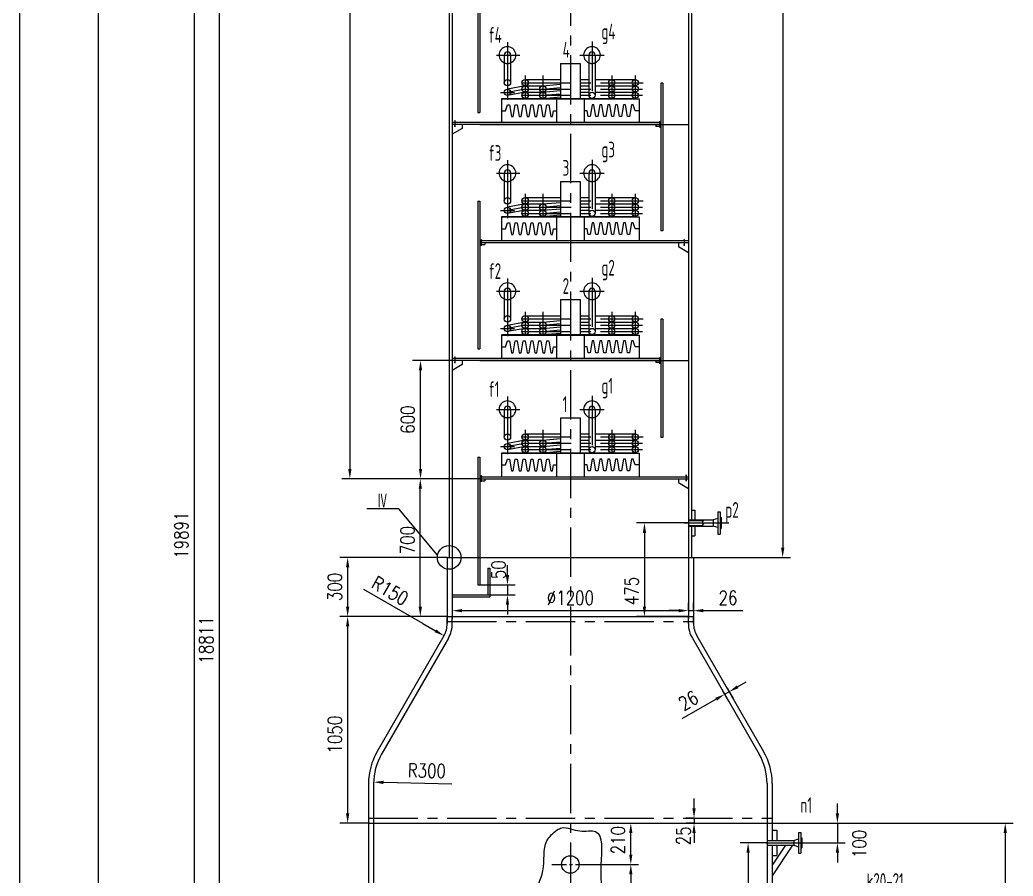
# Model space of a CAD drawing. Header units: millimetres. Extents: x -400 to 11480, y -400 to 24820.
# Drawn here: x -400 to 4649, y 12236 to 16587 of the extents above; entities that cross this region are included whole.
import ezdxf

# ---------------------------------------------------------------- set-up
doc = ezdxf.new("R2010")
doc.units = ezdxf.units.MM
doc.header["$LTSCALE"] = 200
doc.linetypes.add('CENTER', pattern=[2, 1.25, -0.25, 0.25, -0.25])
doc.linetypes.add('DASHED', pattern=[0.75, 0.5, -0.25])
for name, color, linetype in [('1轮廓实线层', 7, 'Continuous'), ('2细线层', 4, 'Continuous'), ('3中心线层', 1, 'CENTER'), ('4虚线层', 6, 'DASHED'), ('6文字层', 3, 'Continuous'), ('7标注层', 4, 'Continuous'), ('图框层', 7, 'Continuous')]:
    doc.layers.add(name, color=color, linetype=linetype)
doc.styles.add('PC_TEXTSTYLE', font='isocp.shx', dxfattribs={"width": 0.8, "bigfont": 'hzfs.shx'})
doc.styles.add('TH_GBDIM', font='romans.shx', dxfattribs={"width": 0.8, "bigfont": 'gbcbig.shx'})
doc.dimstyles.new('TH_GBDIM', dxfattribs={"dimscale": 20, "dimtxt": 3.5, "dimasz": 2.5, "dimexe": 2, "dimexo": 0, "dimgap": 1.5, "dimtad": 1, "dimdec": 1, "dimzin": 0, "dimdsep": 46, "dimtxsty": 'TH_GBDIM', "dimcen": 2.5, "dimclrd": 130, "dimclre": 130, "dimclrt": 3, "dimadec": 0, "dimazin": 0, "dimtfac": 0.714286, "dimtdec": 1, "dimtmove": 0, "dimatfit": 3, "dimfxl": 0, "dimtzin": 0, "dimlwd": -1, "dimlwe": -1, "dimarcsym": 0})

# ---------------------------------------------------------------- blocks, each defined once
blk = doc.blocks.new('*D6')
at = {"layer": '7标注层', "color": 130}
for p, q in [((2998.1, 14030.7), (2734.6, 14030.7)), ((2774.6, 13980.7), (2774.6, 13605.7)), ((2998.1, 13555.7), (2734.6, 13555.7))]:
    blk.add_line(p, q, dxfattribs=at)
for points in [[(2766.2, 13980.7), (2782.9, 13980.7), (2774.6, 14030.7)], [(2766.2, 13605.7), (2782.9, 13605.7), (2774.6, 13555.7)]]:
    blk.add_solid(points, dxfattribs=at)
at = {"layer": 'Defpoints', "color": 0}
for p in [(2998.1, 14030.7), (2774.6, 13555.7), (2998.1, 13555.7)]:
    blk.add_point(p, dxfattribs=at)
at = {"layer": '7标注层', "color": 3, "insert": (2709.6, 13685.2), "char_height": 70, "attachment_point": 5, "rotation": 90, "style": 'TH_GBDIM'}
blk.add_mtext('475{}{}', dxfattribs=at)
blk = doc.blocks.new('*D7')
at = {"layer": '7标注层', "color": 130}
for p, q in [((1782.1, 14255.7), (1595.4, 14255.7)), ((1635.4, 13605.7), (1635.4, 14205.7)), ((1772.1, 13555.7), (1595.4, 13555.7))]:
    blk.add_line(p, q, dxfattribs=at)
for points in [[(1627, 14205.7), (1643.7, 14205.7), (1635.4, 14255.7)], [(1627, 13605.7), (1643.7, 13605.7), (1635.4, 13555.7)]]:
    blk.add_solid(points, dxfattribs=at)
at = {"layer": 'Defpoints', "color": 0}
for p in [(1635.4, 14255.7), (1782.1, 14255.7), (1772.1, 13555.7)]:
    blk.add_point(p, dxfattribs=at)
at = {"layer": '7标注层', "color": 3, "insert": (1570.4, 13943.7), "char_height": 70, "attachment_point": 5, "rotation": 90, "style": 'TH_GBDIM'}
blk.add_mtext('700{}{}', dxfattribs=at)
blk = doc.blocks.new('*D8')
at = {"layer": '7标注层', "color": 130}
for p, q in [((1938.1, 20255.7), (1237.3, 20255.7)), ((1277.3, 20205.7), (1277.3, 14305.7)), ((1938.1, 14255.7), (1237.3, 14255.7))]:
    blk.add_line(p, q, dxfattribs=at)
for points in [[(1268.9, 20205.7), (1285.6, 20205.7), (1277.3, 20255.7)], [(1268.9, 14305.7), (1285.6, 14305.7), (1277.3, 14255.7)]]:
    blk.add_solid(points, dxfattribs=at)
at = {"layer": 'Defpoints', "color": 0}
for p in [(1938.1, 20255.7), (1277.3, 14255.7), (1938.1, 14255.7)]:
    blk.add_point(p, dxfattribs=at)
at = {"layer": '7标注层', "color": 3, "insert": (1212.3, 17255.7), "char_height": 70, "attachment_point": 5, "rotation": 90, "style": 'TH_GBDIM'}
blk.add_mtext('10x600=6000{}{}', dxfattribs=at)
blk = doc.blocks.new('*D9')
at = {"layer": '7标注层', "color": 130}
for p, q in [((1798.1, 14855.7), (1596.5, 14855.7)), ((1636.5, 14305.7), (1636.5, 14805.7)), ((1928.1, 14255.7), (1596.5, 14255.7))]:
    blk.add_line(p, q, dxfattribs=at)
for points in [[(1628.1, 14805.7), (1644.8, 14805.7), (1636.5, 14855.7)], [(1628.1, 14305.7), (1644.8, 14305.7), (1636.5, 14255.7)]]:
    blk.add_solid(points, dxfattribs=at)
at = {"layer": 'Defpoints', "color": 0}
for p in [(1636.5, 14855.7), (1798.1, 14855.7), (1928.1, 14255.7)]:
    blk.add_point(p, dxfattribs=at)
at = {"layer": '7标注层', "color": 3, "insert": (1571.5, 14555.7), "char_height": 70, "attachment_point": 5, "rotation": 90, "style": 'TH_GBDIM'}
blk.add_mtext('600{}{}', dxfattribs=at)
blk = doc.blocks.new('*D27')
at = {"layer": '7标注层', "color": 130}
for p, q in [((2078.3, 13765.7), (2078.3, 13815.7)), ((1938.1, 13715.7), (2118.3, 13715.7)), ((2078.3, 13715.7), (2078.3, 13665.7)), ((1938.1, 13665.7), (2118.3, 13665.7)), ((2078.3, 13615.7), (2078.3, 13565.7))]:
    blk.add_line(p, q, dxfattribs=at)
for points in [[(2070, 13765.7), (2086.6, 13765.7), (2078.3, 13715.7)], [(2070, 13615.7), (2086.6, 13615.7), (2078.3, 13665.7)]]:
    blk.add_solid(points, dxfattribs=at)
at = {"layer": 'Defpoints', "color": 0}
for p in [(1938.1, 13715.7), (1938.1, 13665.7), (2078.3, 13665.7)]:
    blk.add_point(p, dxfattribs=at)
at = {"layer": '7标注层', "color": 3, "insert": (2032.8, 13793.2), "char_height": 70, "attachment_point": 5, "rotation": 90, "style": 'TH_GBDIM'}
blk.add_mtext('50{}{}', dxfattribs=at)
blk = doc.blocks.new('*D28')
at = {"layer": '7标注层', "color": 130}
for p, q in [((1798.1, 13613.6), (1798.1, 13545.3)), ((1848.1, 13585.3), (2948.1, 13585.3)), ((2998.1, 13613.6), (2998.1, 13545.3))]:
    blk.add_line(p, q, dxfattribs=at)
for points in [[(1848.1, 13593.7), (1848.1, 13577), (1798.1, 13585.3)], [(2948.1, 13593.7), (2948.1, 13577), (2998.1, 13585.3)]]:
    blk.add_solid(points, dxfattribs=at)
at = {"layer": 'Defpoints', "color": 0}
for p in [(1798.1, 13613.6), (2998.1, 13613.6), (2998.1, 13585.3)]:
    blk.add_point(p, dxfattribs=at)
at = {"layer": '7标注层', "color": 3, "insert": (2398.1, 13650.3), "char_height": 70, "attachment_point": 5, "style": 'TH_GBDIM'}
blk.add_mtext('%%c1200{}{}', dxfattribs=at)
blk = doc.blocks.new('*D29')
at = {"layer": '7标注层', "color": 130}
for p, q in [((2948.1, 13585.3), (2898.1, 13585.3)), ((2998.1, 13585.3), (2998.1, 13625.3)), ((2998.1, 13585.3), (3024.1, 13585.3)), ((3024.1, 13585.3), (3024.1, 13625.3)), ((3074.1, 13585.3), (3274.8, 13585.3))]:
    blk.add_line(p, q, dxfattribs=at)
for points in [[(2948.1, 13593.7), (2948.1, 13577), (2998.1, 13585.3)], [(3074.1, 13593.7), (3074.1, 13577), (3024.1, 13585.3)]]:
    blk.add_solid(points, dxfattribs=at)
at = {"layer": 'Defpoints', "color": 0}
for p in [(2998.1, 13585.3), (3024.1, 13585.3), (3024.1, 13585.3)]:
    blk.add_point(p, dxfattribs=at)
at = {"layer": '7标注层', "color": 3, "insert": (3199.4, 13650.3), "char_height": 70, "attachment_point": 5, "style": 'TH_GBDIM'}
blk.add_mtext('26{}{}', dxfattribs=at)
blk = doc.blocks.new('*D30')
at = {"layer": '7标注层', "color": 130}
for p, q in [((1772.1, 13855.7), (1226.1, 13855.7)), ((1266.1, 13805.7), (1266.1, 13605.7)), ((1772.1, 13555.7), (1226.1, 13555.7))]:
    blk.add_line(p, q, dxfattribs=at)
for points in [[(1257.8, 13805.7), (1274.4, 13805.7), (1266.1, 13855.7)], [(1257.8, 13605.7), (1274.4, 13605.7), (1266.1, 13555.7)]]:
    blk.add_solid(points, dxfattribs=at)
at = {"layer": 'Defpoints', "color": 0}
for p in [(1772.1, 13855.7), (1266.1, 13555.7), (1772.1, 13555.7)]:
    blk.add_point(p, dxfattribs=at)
at = {"layer": '7标注层', "color": 3, "insert": (1201.1, 13705.7), "char_height": 70, "attachment_point": 5, "rotation": 90, "style": 'TH_GBDIM'}
blk.add_mtext('300{}{}', dxfattribs=at)
blk = doc.blocks.new('*D31')
at = {"layer": '7标注层', "color": 130}
blk.add_line((1648.1, 13519.8), (1712.2, 13482.9), dxfattribs=at)
blk.add_solid([(1716.4, 13490.1), (1708, 13475.7), (1755.5, 13458)], dxfattribs=at)
at = {"layer": 'Defpoints', "color": 0}
for p in [(1648.1, 13519.8), (1755.5, 13458)]:
    blk.add_point(p, dxfattribs=at)
at = {"layer": '7标注层', "color": 3, "insert": (1481.8, 13686.2), "char_height": 70, "attachment_point": 5, "rotation": 330.0593, "style": 'TH_GBDIM'}
blk.add_mtext('R150{}{}', dxfattribs=at)
blk = doc.blocks.new('*D32')
at = {"layer": '7标注层', "color": 130}
for p, q in [((3172.2, 13178.1), (3202.5, 13125.6)), ((3194.7, 13191.1), (3225, 13138.6)), ((3248.3, 13198.3), (3291.6, 13223.3)), ((3139.2, 13135.3), (2965.4, 13034.9)), ((3205, 13173.3), (3182.5, 13160.3))]:
    blk.add_line(p, q, dxfattribs=at)
for points in [[(3244.1, 13205.5), (3252.5, 13191.1), (3205, 13173.3)], [(3135, 13142.5), (3143.3, 13128.1), (3182.5, 13160.3)]]:
    blk.add_solid(points, dxfattribs=at)
at = {"layer": 'Defpoints', "color": 0}
for p in [(3172.2, 13178.1), (3194.7, 13191.1), (3182.5, 13160.3)]:
    blk.add_point(p, dxfattribs=at)
at = {"layer": '7标注层', "color": 3, "insert": (2998.1, 13128.9), "char_height": 70, "attachment_point": 5, "rotation": 30, "style": 'TH_GBDIM'}
blk.add_mtext('26{}{}', dxfattribs=at)
blk = doc.blocks.new('*D33')
at = {"layer": '7标注层', "color": 130}
blk.add_line((1795.4, 12704), (1448.2, 12712.7), dxfattribs=at)
blk.add_solid([(1448.4, 12721), (1448, 12704.4), (1398.2, 12714)], dxfattribs=at)
at = {"layer": 'Defpoints', "color": 0}
for p in [(1398.2, 12714), (1698.1, 12706.5)]:
    blk.add_point(p, dxfattribs=at)
at = {"layer": '7标注层', "color": 3, "insert": (1668.4, 12772.2), "char_height": 70, "attachment_point": 5, "rotation": 358.5637, "style": 'TH_GBDIM'}
blk.add_mtext('R300{}{}', dxfattribs=at)
blk = doc.blocks.new('*D34')
at = {"layer": '7标注层', "color": 130}
for p, q in [((3026.6, 12580.7), (3026.6, 12630.7)), ((3026.6, 12530.7), (2986.6, 12530.7)), ((3026.6, 12530.7), (3026.6, 12505.7)), ((3026.6, 12505.7), (2986.6, 12505.7)), ((3026.6, 12455.7), (3026.6, 12405.7))]:
    blk.add_line(p, q, dxfattribs=at)
for points in [[(3018.3, 12580.7), (3035, 12580.7), (3026.6, 12530.7)], [(3018.3, 12455.7), (3035, 12455.7), (3026.6, 12505.7)]]:
    blk.add_solid(points, dxfattribs=at)
at = {"layer": 'Defpoints', "color": 0}
for p in [(3026.6, 12530.7), (3026.6, 12505.7), (3026.6, 12505.7)]:
    blk.add_point(p, dxfattribs=at)
at = {"layer": '7标注层', "color": 3, "insert": (2973, 12441.3), "char_height": 70, "attachment_point": 5, "rotation": 90, "style": 'TH_GBDIM'}
blk.add_mtext('25{}{}', dxfattribs=at)
blk = doc.blocks.new('*D35')
at = {"layer": '7标注层', "color": 130}
for p, q in [((3755.4, 12555.7), (3755.4, 12605.7)), ((3398.1, 12505.7), (3795.4, 12505.7)), ((3755.4, 12505.7), (3755.4, 12405.7)), ((3570.1, 12405.7), (3795.4, 12405.7)), ((3755.4, 12355.7), (3755.4, 12305.7))]:
    blk.add_line(p, q, dxfattribs=at)
for points in [[(3747.1, 12555.7), (3763.7, 12555.7), (3755.4, 12505.7)], [(3747.1, 12355.7), (3763.7, 12355.7), (3755.4, 12405.7)]]:
    blk.add_solid(points, dxfattribs=at)
at = {"layer": 'Defpoints', "color": 0}
for p in [(3398.1, 12505.7), (3570.1, 12405.7), (3755.4, 12405.7)]:
    blk.add_point(p, dxfattribs=at)
at = {"layer": '7标注层', "color": 3, "insert": (3866.7, 12399.9), "char_height": 70, "attachment_point": 5, "rotation": 90, "style": 'TH_GBDIM'}
blk.add_mtext('100{}{}', dxfattribs=at)
blk = doc.blocks.new('*D36')
at = {"layer": '7标注层', "color": 130}
for p, q in [((3398.1, 12405.7), (3261.3, 12405.7)), ((3301.3, 12355.7), (3301.3, 11605.7)), ((3398.1, 11555.7), (3261.3, 11555.7))]:
    blk.add_line(p, q, dxfattribs=at)
for points in [[(3293, 12355.7), (3309.7, 12355.7), (3301.3, 12405.7)], [(3293, 11605.7), (3309.7, 11605.7), (3301.3, 11555.7)]]:
    blk.add_solid(points, dxfattribs=at)
at = {"layer": 'Defpoints', "color": 0}
for p in [(3398.1, 12405.7), (3301.3, 11555.7), (3398.1, 11555.7)]:
    blk.add_point(p, dxfattribs=at)
at = {"layer": '7标注层', "color": 3, "insert": (3236.3, 11980.7), "char_height": 70, "attachment_point": 5, "rotation": 90, "style": 'TH_GBDIM'}
blk.add_mtext('850{}{}', dxfattribs=at)
blk = doc.blocks.new('*D149')
at = {"layer": '7标注层', "color": 130}
for p, q in [((1770.1, 22841.7), (572.2, 22841.7)), ((612.2, 22791.7), (612.2, 4080.7)), ((1234.1, 4030.7), (572.2, 4030.7))]:
    blk.add_line(p, q, dxfattribs=at)
for points in [[(603.9, 22791.7), (620.5, 22791.7), (612.2, 22841.7)], [(603.9, 4080.7), (620.5, 4080.7), (612.2, 4030.7)]]:
    blk.add_solid(points, dxfattribs=at)
at = {"layer": 'Defpoints', "color": 0}
for p in [(1770.1, 22841.7), (612.2, 4030.7), (1234.1, 4030.7)]:
    blk.add_point(p, dxfattribs=at)
at = {"layer": '7标注层', "color": 3, "insert": (547.2, 13436.2), "char_height": 70, "attachment_point": 5, "rotation": 90, "style": 'TH_GBDIM'}
blk.add_mtext('18811{}{}', dxfattribs=at)
blk = doc.blocks.new('*D150')
at = {"layer": '7标注层', "color": 130}
for p, q in [((2310.6, 23907.2), (445.3, 23907.2)), ((485.3, 23857.2), (485.3, 4080.7)), ((1234.1, 4030.7), (445.3, 4030.7))]:
    blk.add_line(p, q, dxfattribs=at)
for points in [[(477, 23857.2), (493.7, 23857.2), (485.3, 23907.2)], [(477, 4080.7), (493.7, 4080.7), (485.3, 4030.7)]]:
    blk.add_solid(points, dxfattribs=at)
at = {"layer": 'Defpoints', "color": 0}
for p in [(2310.6, 23907.2), (485.3, 4030.7), (1234.1, 4030.7)]:
    blk.add_point(p, dxfattribs=at)
at = {"layer": '7标注层', "color": 3, "insert": (420.3, 13968.9), "char_height": 70, "attachment_point": 5, "rotation": 90, "style": 'TH_GBDIM'}
blk.add_mtext('19891{}{}', dxfattribs=at)
blk = doc.blocks.new('*D151')
at = {"layer": '7标注层', "color": 130}
for p, q in [((3123.1, 23081.7), (3517.3, 23081.7)), ((3477.3, 23031.7), (3477.3, 13905.7)), ((3026.1, 13855.7), (3517.3, 13855.7))]:
    blk.add_line(p, q, dxfattribs=at)
for points in [[(3469, 23031.7), (3485.6, 23031.7), (3477.3, 23081.7)], [(3469, 13905.7), (3485.6, 13905.7), (3477.3, 13855.7)]]:
    blk.add_solid(points, dxfattribs=at)
at = {"layer": 'Defpoints', "color": 0}
for p in [(3123.1, 23081.7), (3026.1, 13855.7), (3477.3, 13855.7)]:
    blk.add_point(p, dxfattribs=at)
at = {"layer": '7标注层', "color": 3, "insert": (3412.3, 18468.7), "char_height": 70, "attachment_point": 5, "rotation": 90, "style": 'TH_GBDIM'}
blk.add_mtext('9226{}{}', dxfattribs=at)
blk = doc.blocks.new('*D169')
at = {"layer": '7标注层', "color": 130}
for p, q in [((1772.1, 13555.7), (1226, 13555.7)), ((1266, 13505.7), (1266, 12555.7)), ((1372.1, 12505.7), (1226, 12505.7))]:
    blk.add_line(p, q, dxfattribs=at)
for points in [[(1257.6, 13505.7), (1274.3, 13505.7), (1266, 13555.7)], [(1257.6, 12555.7), (1274.3, 12555.7), (1266, 12505.7)]]:
    blk.add_solid(points, dxfattribs=at)
at = {"layer": 'Defpoints', "color": 0}
for p in [(1772.1, 13555.7), (1266, 12505.7), (1372.1, 12505.7)]:
    blk.add_point(p, dxfattribs=at)
at = {"layer": '7标注层', "color": 3, "insert": (1201, 12955.4), "char_height": 70, "attachment_point": 5, "rotation": 90, "style": 'TH_GBDIM'}
blk.add_mtext('1050', dxfattribs=at)
blk = doc.blocks.new('*D172')
at = {"layer": '7标注层', "color": 130}
for p, q in [((3398.1, 12505.7), (4648.6, 12505.7)), ((4608.6, 12455.7), (4608.6, 5880.7)), ((3424.1, 5830.7), (4648.6, 5830.7))]:
    blk.add_line(p, q, dxfattribs=at)
for points in [[(4600.3, 12455.7), (4616.9, 12455.7), (4608.6, 12505.7)], [(4600.3, 5880.7), (4616.9, 5880.7), (4608.6, 5830.7)]]:
    blk.add_solid(points, dxfattribs=at)
at = {"layer": 'Defpoints', "color": 0}
for p in [(3398.1, 12505.7), (3424.1, 5830.7), (4608.6, 5830.7)]:
    blk.add_point(p, dxfattribs=at)
at = {"layer": '7标注层', "color": 3, "insert": (4543.6, 9168.2), "char_height": 70, "attachment_point": 5, "rotation": 90, "style": 'TH_GBDIM'}
blk.add_mtext('6675{}{}', dxfattribs=at)
blk = doc.blocks.new('*D199')
at = {"layer": '7标注层', "color": 130}
for p, q in [((2492.6, 12295.7), (2745.2, 12295.7)), ((2705.2, 12245.7), (2705.2, 11195.7)), ((2492.6, 11145.7), (2745.2, 11145.7))]:
    blk.add_line(p, q, dxfattribs=at)
for points in [[(2696.9, 12245.7), (2713.5, 12245.7), (2705.2, 12295.7)], [(2696.9, 11195.7), (2713.5, 11195.7), (2705.2, 11145.7)]]:
    blk.add_solid(points, dxfattribs=at)
at = {"layer": 'Defpoints', "color": 0}
for p in [(2492.6, 12295.7), (2492.6, 11145.7), (2705.2, 11145.7)]:
    blk.add_point(p, dxfattribs=at)
at = {"layer": '7标注层', "color": 3, "insert": (2640.2, 12026.4), "char_height": 70, "attachment_point": 5, "rotation": 90, "style": 'TH_GBDIM'}
blk.add_mtext('1150', dxfattribs=at)
blk = doc.blocks.new('*D200')
at = {"layer": '7标注层', "color": 130}
for p, q in [((2605.2, 12505.7), (2745.2, 12505.7)), ((2705.2, 12345.7), (2705.2, 12455.7)), ((2492.6, 12295.7), (2745.2, 12295.7))]:
    blk.add_line(p, q, dxfattribs=at)
for points in [[(2696.9, 12455.7), (2713.5, 12455.7), (2705.2, 12505.7)], [(2696.9, 12345.7), (2713.5, 12345.7), (2705.2, 12295.7)]]:
    blk.add_solid(points, dxfattribs=at)
at = {"layer": 'Defpoints', "color": 0}
for p in [(2605.2, 12505.7), (2705.2, 12505.7), (2492.6, 12295.7)]:
    blk.add_point(p, dxfattribs=at)
at = {"layer": '7标注层', "color": 3, "insert": (2640.2, 12419.2), "char_height": 70, "attachment_point": 5, "rotation": 90, "style": 'TH_GBDIM'}
blk.add_mtext('210', dxfattribs=at)

msp = doc.modelspace()

# ---------------------------------------------------------------- linework, layer by layer
at = {"layer": '1轮廓实线层'}
for p, q in [((2998.08, 22841.69), (2998.08, 13555.69)), ((3014.08, 22675.69), (3014.08, 14046.69)), ((1798.08, 21977.19), (1798.08, 13555.69)), ((1782.08, 17483.19), (1782.08, 13855.69)), ((1928.08, 16865.69), (1928.08, 16115.69)), ((1938.08, 16865.69), (1938.08, 16115.69)), ((2062.36, 16408.19), (2062.36, 16267.69)), ((2094.36, 16408.19), (2094.36, 16267.69)), ((2492.08, 16408.19), (2492.08, 16203.69)), ((2524.08, 16408.19), (2524.08, 16203.69)), ((2348.08, 16365.69), (2448.08, 16365.69)), ((2348.08, 16365.69), (2348.08, 16185.69)), ((2448.08, 16365.69), (2448.08, 16185.69)), ((2168.08, 16283.69), (2348.08, 16283.69)), ((2258.08, 16251.69), (2348.08, 16259.86)), ((2448.08, 16283.69), (2492.08, 16283.69)), ((2524.08, 16283.69), (2728.08, 16283.69)), ((2858.08, 16265.69), (2858.08, 15515.69)), ((2868.08, 16265.69), (2858.08, 16265.69)), ((2868.08, 16265.69), (2868.08, 15515.69)), ((2168.08, 16251.69), (2078.36, 16234.84)), ((2168.08, 16219.69), (2078.36, 16202.84)), ((2168.08, 16251.69), (2258.08, 16251.69)), ((2168.08, 16219.69), (2258.08, 16219.69)), ((2258.08, 16219.69), (2348.08, 16227.73)), ((2448.08, 16251.69), (2492.08, 16251.69)), ((2448.08, 16219.69), (2492.08, 16219.69)), ((2524.08, 16251.69), (2728.08, 16251.69)), ((2524.08, 16219.69), (2728.08, 16219.69)), ((2048.08, 16187.69), (2728.08, 16187.69)), ((2048.08, 16185.69), (2748.08, 16185.69)), ((2048.08, 16185.69), (2048.08, 16065.69)), ((2258.08, 16187.69), (2348.08, 16195.61)), ((2328.08, 16185.69), (2328.08, 16065.69)), ((2468.08, 16185.69), (2468.08, 16065.69)), ((2748.08, 16185.69), (2748.08, 16065.69)), ((1928.08, 16115.69), (1938.08, 16115.69)), ((2313.08, 16125.69), (2328.08, 16125.69)), ((2483.08, 16125.69), (2468.08, 16125.69)), ((2858.08, 16065.69), (1798.08, 16065.69)), ((2858.08, 16055.69), (1798.08, 16055.69)), ((1938.08, 16055.69), (2998.08, 16055.69)), ((2833.08, 16055.69), (2833.08, 16045.69)), ((1848.08, 16035.69), (1798.08, 16005.69)), ((2858.08, 16045.69), (2833.08, 16045.69)), ((2062.36, 15808.19), (2062.36, 15667.69)), ((2094.36, 15808.19), (2094.36, 15667.69)), ((2492.08, 15808.19), (2492.08, 15603.69)), ((2524.08, 15808.19), (2524.08, 15603.69)), ((2348.08, 15765.69), (2448.08, 15765.69)), ((2348.08, 15765.69), (2348.08, 15585.69)), ((2448.08, 15765.69), (2448.08, 15585.69)), ((1928.08, 15665.69), (1928.08, 14915.69)), ((1928.08, 15665.69), (1938.08, 15665.69)), ((1938.08, 15665.69), (1938.08, 14915.69)), ((2168.08, 15651.69), (2078.36, 15634.84)), ((2168.08, 15683.69), (2348.08, 15683.69)), ((2168.08, 15651.69), (2258.08, 15651.69)), ((2258.08, 15651.69), (2348.08, 15659.86)), ((2448.08, 15683.69), (2492.08, 15683.69)), ((2448.08, 15651.69), (2492.08, 15651.69)), ((2524.08, 15683.69), (2728.08, 15683.69)), ((2524.08, 15651.69), (2728.08, 15651.69)), ((2168.08, 15619.69), (2078.36, 15602.84)), ((2168.08, 15619.69), (2258.08, 15619.69)), ((2258.08, 15619.69), (2348.08, 15627.73)), ((2448.08, 15619.69), (2492.08, 15619.69)), ((2524.08, 15619.69), (2728.08, 15619.69)), ((2048.08, 15587.69), (2728.08, 15587.69)), ((2048.08, 15585.69), (2748.08, 15585.69)), ((2048.08, 15585.69), (2048.08, 15465.69)), ((2258.08, 15587.69), (2348.08, 15595.61)), ((2328.08, 15585.69), (2328.08, 15465.69)), ((2468.08, 15585.69), (2468.08, 15465.69)), ((2748.08, 15585.69), (2748.08, 15465.69)), ((2313.08, 15525.69), (2328.08, 15525.69)), ((2483.08, 15525.69), (2468.08, 15525.69)), ((2868.08, 15515.69), (2858.08, 15515.69)), ((1938.08, 15465.69), (2998.08, 15465.69)), ((1938.08, 15455.69), (2998.08, 15455.69)), ((1938.08, 15455.69), (2998.08, 15455.69)), ((1963.08, 15455.69), (1963.08, 15445.69)), ((1938.08, 15445.69), (1963.08, 15445.69)), ((2948.08, 15435.69), (2998.08, 15405.69)), ((2062.36, 15208.19), (2062.36, 15067.69)), ((2094.36, 15208.19), (2094.36, 15067.69)), ((2492.08, 15208.19), (2492.08, 15003.69)), ((2524.08, 15208.19), (2524.08, 15003.69)), ((2348.08, 15165.69), (2448.08, 15165.69)), ((2348.08, 15165.69), (2348.08, 14985.69)), ((2448.08, 15165.69), (2448.08, 14985.69)), ((2168.08, 15051.69), (2078.36, 15034.84)), ((2168.08, 15083.69), (2348.08, 15083.69)), ((2168.08, 15051.69), (2258.08, 15051.69)), ((2258.08, 15051.69), (2348.08, 15059.86)), ((2448.08, 15083.69), (2492.08, 15083.69)), ((2448.08, 15051.69), (2492.08, 15051.69)), ((2524.08, 15083.69), (2728.08, 15083.69)), ((2524.08, 15051.69), (2728.08, 15051.69)), ((2858.08, 15065.69), (2858.08, 14465.69)), ((2868.08, 15065.69), (2858.08, 15065.69)), ((2868.08, 15065.69), (2868.08, 14465.69)), ((2168.08, 15019.69), (2078.36, 15002.84)), ((2168.08, 15019.69), (2258.08, 15019.69)), ((2258.08, 15019.69), (2348.08, 15027.73)), ((2258.08, 14987.69), (2348.08, 14995.61)), ((2448.08, 15019.69), (2492.08, 15019.69)), ((2524.08, 15019.69), (2728.08, 15019.69)), ((2048.08, 14987.69), (2728.08, 14987.69)), ((2048.08, 14985.69), (2748.08, 14985.69)), ((2048.08, 14985.69), (2048.08, 14865.69)), ((2328.08, 14985.69), (2328.08, 14865.69)), ((2468.08, 14985.69), (2468.08, 14865.69)), ((2748.08, 14985.69), (2748.08, 14865.69)), ((1928.08, 14915.69), (1938.08, 14915.69)), ((2313.08, 14925.69), (2328.08, 14925.69)), ((2483.08, 14925.69), (2468.08, 14925.69)), ((2858.08, 14865.69), (1798.08, 14865.69)), ((2858.08, 14855.69), (1798.08, 14855.69)), ((1938.08, 14855.69), (2998.08, 14855.69)), ((2833.08, 14855.69), (2833.08, 14845.69)), ((2858.08, 14845.69), (2833.08, 14845.69)), ((1848.08, 14835.69), (1798.08, 14805.69)), ((2062.36, 14608.19), (2062.36, 14467.69)), ((2094.36, 14608.19), (2094.36, 14467.69)), ((2492.08, 14608.19), (2492.08, 14403.69)), ((2524.08, 14608.19), (2524.08, 14403.69)), ((2348.08, 14565.69), (2448.08, 14565.69)), ((2348.08, 14565.69), (2348.08, 14385.69)), ((2448.08, 14565.69), (2448.08, 14385.69)), ((2168.08, 14451.69), (2078.36, 14434.84)), ((2168.08, 14483.69), (2348.08, 14483.69)), ((2168.08, 14451.69), (2258.08, 14451.69)), ((2258.08, 14451.69), (2348.08, 14459.86)), ((2448.08, 14483.69), (2492.08, 14483.69)), ((2448.08, 14451.69), (2492.08, 14451.69)), ((2524.08, 14483.69), (2728.08, 14483.69)), ((2524.08, 14451.69), (2728.08, 14451.69)), ((2868.08, 14465.69), (2858.08, 14465.69)), ((2168.08, 14419.69), (2078.36, 14402.84)), ((2168.08, 14419.69), (2258.08, 14419.69)), ((2258.08, 14419.69), (2348.08, 14427.73)), ((2258.08, 14387.69), (2348.08, 14395.61)), ((2448.08, 14419.69), (2492.08, 14419.69)), ((2524.08, 14419.69), (2728.08, 14419.69)), ((1928.08, 14365.69), (1928.08, 13715.69)), ((1928.08, 14365.69), (1938.08, 14365.69)), ((1938.08, 14365.69), (1938.08, 13715.69)), ((2048.08, 14387.69), (2728.08, 14387.69)), ((2048.08, 14385.69), (2048.08, 14265.69)), ((2048.08, 14385.69), (2748.08, 14385.69)), ((2328.08, 14385.69), (2328.08, 14265.69)), ((2468.08, 14385.69), (2468.08, 14265.69)), ((2748.08, 14385.69), (2748.08, 14265.69)), ((2313.08, 14325.69), (2328.08, 14325.69)), ((2483.08, 14325.69), (2468.08, 14325.69)), ((1938.08, 14265.69), (2998.08, 14265.69)), ((1938.08, 14255.69), (2998.08, 14255.69)), ((1938.08, 14245.69), (1963.08, 14245.69)), ((1963.08, 14255.69), (1963.08, 14245.69)), ((2948.08, 14235.69), (2998.08, 14205.69)), ((3014.08, 14095.69), (3030.08, 14095.69)), ((3030.08, 14095.69), (3030.08, 14046.69)), ((3148.08, 14088.19), (3148.08, 13973.19)), ((3148.08, 14088.19), (3160.08, 14088.19)), ((3160.08, 14088.19), (3160.08, 13973.19)), ((2998.08, 14046.69), (3124.08, 14046.69)), ((2998.08, 14042.69), (3072.31, 14042.69)), ((3148.08, 14053.69), (3124.08, 14046.69)), ((3124.08, 14046.69), (3124.08, 14014.69)), ((3160.08, 14059.19), (3164.08, 14059.19)), ((3164.08, 14059.19), (3164.08, 14002.19)), ((2998.08, 14018.69), (3068.5, 14018.69)), ((2998.08, 14014.69), (3124.08, 14014.69)), ((3014.08, 14014.69), (3014.08, 13855.69)), ((3030.08, 14014.69), (3030.08, 13965.69)), ((3148.08, 14007.69), (3124.08, 14014.69)), ((3160.08, 14002.19), (3164.08, 14002.19)), ((3014.08, 13965.69), (3030.08, 13965.69)), ((3148.08, 13973.19), (3160.08, 13973.19)), ((1772.08, 13855.69), (3024.08, 13855.69)), ((1772.08, 13855.69), (1772.08, 13555.69)), ((3024.08, 13855.69), (3024.08, 13555.69)), ((1978.08, 13801.76), (1978.08, 13665.69)), ((1978.08, 13801.76), (1988.08, 13801.76)), ((1988.08, 13801.76), (1988.08, 13655.69)), ((1928.08, 13715.69), (1938.08, 13715.69)), ((1798.08, 13665.69), (1988.08, 13665.69)), ((1798.08, 13655.69), (1988.08, 13655.69)), ((1772.08, 13555.69), (3024.08, 13555.69)), ((1772.08, 13555.69), (1772.08, 13519.85)), ((1772.08, 13519.85), (1772.08, 13555.69)), ((1798.08, 13519.85), (1798.08, 13555.69)), ((2998.08, 13519.85), (2998.08, 13555.69)), ((3024.08, 13555.69), (3024.08, 13519.85)), ((3024.08, 13519.85), (3024.08, 13555.69)), ((1755.47, 13457.85), (1415.76, 12869.45)), ((1777.99, 13444.85), (1438.28, 12856.45)), ((3018.18, 13444.85), (3357.89, 12856.45)), ((3040.7, 13457.85), (3380.41, 12869.45)), ((1372.08, 12706.45), (1372.08, 11955.69)), ((1372.08, 12706.45), (1372.08, 12505.69)), ((1398.08, 12706.45), (1398.08, 11903.19)), ((1398.08, 12706.45), (1398.08, 12505.69)), ((3398.08, 12706.45), (3398.08, 11153.19)), ((3424.08, 12706.45), (3424.08, 12418.19)), ((3424.08, 12706.45), (3424.08, 12505.69)), ((1372.08, 12505.69), (3424.08, 12505.69)), ((3424.08, 12470.69), (3448.08, 12470.69)), ((3448.08, 12470.69), (3448.08, 12418.19)), ((3534.08, 12418.19), (3558.08, 12425.69)), ((3558.08, 12458.19), (3570.08, 12458.19)), ((3558.08, 12458.19), (3558.08, 12353.19)), ((3570.08, 12458.19), (3570.08, 12353.19)), ((3570.08, 12430.69), (3574.08, 12430.69)), ((3574.08, 12430.69), (3574.08, 12380.69)), ((3398.08, 12418.19), (3534.08, 12418.19)), ((3398.08, 12393.19), (3534.08, 12393.19)), ((3424.08, 12393.19), (3424.08, 11568.19)), ((3491.78, 12393.19), (3424.08, 12291.41)), ((3527.81, 12393.19), (3424.08, 12237.23)), ((3448.08, 12393.19), (3448.08, 12340.69)), ((3534.08, 12418.19), (3534.08, 12393.19)), ((3534.08, 12393.19), (3558.08, 12385.69)), ((3570.08, 12380.69), (3574.08, 12380.69)), ((3424.08, 12340.69), (3448.08, 12340.69)), ((3558.08, 12353.19), (3570.08, 12353.19))]:
    msp.add_line(p, q, dxfattribs=at)
for points in [[(2048.08, 16125.69), (2068.08, 16125.69), (2078.08, 16155.69), (2088.08, 16155.69), (2098.08, 16095.69), (2108.08, 16095.69), (2118.08, 16155.69), (2128.08, 16155.69), (2138.08, 16095.69), (2148.08, 16095.69), (2158.08, 16155.69), (2168.08, 16155.69), (2178.08, 16095.69), (2188.08, 16095.69), (2198.08, 16155.69), (2208.08, 16155.69), (2218.08, 16095.69), (2228.08, 16095.69), (2238.08, 16155.69), (2248.08, 16155.69), (2258.08, 16095.69), (2268.08, 16095.69), (2278.08, 16155.69), (2288.08, 16155.69), (2298.08, 16095.69), (2308.08, 16095.69), (2313.08, 16125.69)], [(2748.08, 16125.69), (2728.08, 16125.69), (2718.08, 16155.69), (2708.08, 16155.69), (2698.08, 16095.69), (2688.08, 16095.69), (2678.08, 16155.69), (2668.08, 16155.69), (2658.08, 16095.69), (2648.08, 16095.69), (2638.08, 16155.69), (2628.08, 16155.69), (2618.08, 16095.69), (2608.08, 16095.69), (2598.08, 16155.69), (2588.08, 16155.69), (2578.08, 16095.69), (2568.08, 16095.69), (2558.08, 16155.69), (2548.08, 16155.69), (2538.08, 16095.69), (2528.08, 16095.69), (2518.08, 16155.69), (2508.08, 16155.69), (2498.08, 16095.69), (2488.08, 16095.69), (2483.08, 16125.69)], [(1848.08, 16055.69), (1848.08, 16035.69)], [(2048.08, 15525.69), (2068.08, 15525.69), (2078.08, 15555.69), (2088.08, 15555.69), (2098.08, 15495.69), (2108.08, 15495.69), (2118.08, 15555.69), (2128.08, 15555.69), (2138.08, 15495.69), (2148.08, 15495.69), (2158.08, 15555.69), (2168.08, 15555.69), (2178.08, 15495.69), (2188.08, 15495.69), (2198.08, 15555.69), (2208.08, 15555.69), (2218.08, 15495.69), (2228.08, 15495.69), (2238.08, 15555.69), (2248.08, 15555.69), (2258.08, 15495.69), (2268.08, 15495.69), (2278.08, 15555.69), (2288.08, 15555.69), (2298.08, 15495.69), (2308.08, 15495.69), (2313.08, 15525.69)], [(2748.08, 15525.69), (2728.08, 15525.69), (2718.08, 15555.69), (2708.08, 15555.69), (2698.08, 15495.69), (2688.08, 15495.69), (2678.08, 15555.69), (2668.08, 15555.69), (2658.08, 15495.69), (2648.08, 15495.69), (2638.08, 15555.69), (2628.08, 15555.69), (2618.08, 15495.69), (2608.08, 15495.69), (2598.08, 15555.69), (2588.08, 15555.69), (2578.08, 15495.69), (2568.08, 15495.69), (2558.08, 15555.69), (2548.08, 15555.69), (2538.08, 15495.69), (2528.08, 15495.69), (2518.08, 15555.69), (2508.08, 15555.69), (2498.08, 15495.69), (2488.08, 15495.69), (2483.08, 15525.69)], [(2948.08, 15455.69), (2948.08, 15435.69)], [(2048.08, 14925.69), (2068.08, 14925.69), (2078.08, 14955.69), (2088.08, 14955.69), (2098.08, 14895.69), (2108.08, 14895.69), (2118.08, 14955.69), (2128.08, 14955.69), (2138.08, 14895.69), (2148.08, 14895.69), (2158.08, 14955.69), (2168.08, 14955.69), (2178.08, 14895.69), (2188.08, 14895.69), (2198.08, 14955.69), (2208.08, 14955.69), (2218.08, 14895.69), (2228.08, 14895.69), (2238.08, 14955.69), (2248.08, 14955.69), (2258.08, 14895.69), (2268.08, 14895.69), (2278.08, 14955.69), (2288.08, 14955.69), (2298.08, 14895.69), (2308.08, 14895.69), (2313.08, 14925.69)], [(2748.08, 14925.69), (2728.08, 14925.69), (2718.08, 14955.69), (2708.08, 14955.69), (2698.08, 14895.69), (2688.08, 14895.69), (2678.08, 14955.69), (2668.08, 14955.69), (2658.08, 14895.69), (2648.08, 14895.69), (2638.08, 14955.69), (2628.08, 14955.69), (2618.08, 14895.69), (2608.08, 14895.69), (2598.08, 14955.69), (2588.08, 14955.69), (2578.08, 14895.69), (2568.08, 14895.69), (2558.08, 14955.69), (2548.08, 14955.69), (2538.08, 14895.69), (2528.08, 14895.69), (2518.08, 14955.69), (2508.08, 14955.69), (2498.08, 14895.69), (2488.08, 14895.69), (2483.08, 14925.69)], [(1848.08, 14855.69), (1848.08, 14835.69)], [(2048.08, 14325.69), (2068.08, 14325.69), (2078.08, 14355.69), (2088.08, 14355.69), (2098.08, 14295.69), (2108.08, 14295.69), (2118.08, 14355.69), (2128.08, 14355.69), (2138.08, 14295.69), (2148.08, 14295.69), (2158.08, 14355.69), (2168.08, 14355.69), (2178.08, 14295.69), (2188.08, 14295.69), (2198.08, 14355.69), (2208.08, 14355.69), (2218.08, 14295.69), (2228.08, 14295.69), (2238.08, 14355.69), (2248.08, 14355.69), (2258.08, 14295.69), (2268.08, 14295.69), (2278.08, 14355.69), (2288.08, 14355.69), (2298.08, 14295.69), (2308.08, 14295.69), (2313.08, 14325.69)], [(2748.08, 14325.69), (2728.08, 14325.69), (2718.08, 14355.69), (2708.08, 14355.69), (2698.08, 14295.69), (2688.08, 14295.69), (2678.08, 14355.69), (2668.08, 14355.69), (2658.08, 14295.69), (2648.08, 14295.69), (2638.08, 14355.69), (2628.08, 14355.69), (2618.08, 14295.69), (2608.08, 14295.69), (2598.08, 14355.69), (2588.08, 14355.69), (2578.08, 14295.69), (2568.08, 14295.69), (2558.08, 14355.69), (2548.08, 14355.69), (2538.08, 14295.69), (2528.08, 14295.69), (2518.08, 14355.69), (2508.08, 14355.69), (2498.08, 14295.69), (2488.08, 14295.69), (2483.08, 14325.69)], [(2948.08, 14255.69), (2948.08, 14235.69)]]:
    msp.add_lwpolyline(points, dxfattribs=at)
for centre, radius in [((2078.36, 16267.69), 16), ((2168.08, 16267.69), 16), ((2608.08, 16267.69), 16), ((2728.08, 16267.69), 16), ((2078.36, 16218.84), 16), ((2168.08, 16235.69), 16), ((2168.08, 16203.69), 16), ((2258.08, 16235.69), 16), ((2258.08, 16203.69), 16), ((2508.08, 16203.69), 16), ((2608.08, 16235.69), 16), ((2608.08, 16203.69), 16), ((2728.08, 16235.69), 16), ((2728.08, 16203.69), 16), ((2078.36, 15667.69), 16), ((2168.08, 15667.69), 16), ((2168.08, 15635.69), 16), ((2258.08, 15635.69), 16), ((2608.08, 15667.69), 16), ((2608.08, 15635.69), 16), ((2728.08, 15667.69), 16), ((2728.08, 15635.69), 16), ((2078.36, 15618.84), 16), ((2168.08, 15603.69), 16), ((2258.08, 15603.69), 16), ((2508.08, 15603.69), 16), ((2608.08, 15603.69), 16), ((2728.08, 15603.69), 16), ((2078.36, 15067.69), 16), ((2168.08, 15067.69), 16), ((2168.08, 15035.69), 16), ((2258.08, 15035.69), 16), ((2608.08, 15067.69), 16), ((2608.08, 15035.69), 16), ((2728.08, 15067.69), 16), ((2728.08, 15035.69), 16), ((2078.36, 15018.84), 16), ((2168.08, 15003.69), 16), ((2258.08, 15003.69), 16), ((2508.08, 15003.69), 16), ((2608.08, 15003.69), 16), ((2728.08, 15003.69), 16), ((2078.36, 14467.69), 16), ((2168.08, 14467.69), 16), ((2168.08, 14435.69), 16), ((2258.08, 14435.69), 16), ((2608.08, 14467.69), 16), ((2608.08, 14435.69), 16), ((2728.08, 14467.69), 16), ((2728.08, 14435.69), 16), ((2078.36, 14418.84), 16), ((2168.08, 14403.69), 16), ((2258.08, 14403.69), 16), ((2508.08, 14403.69), 16), ((2608.08, 14403.69), 16), ((2728.08, 14403.69), 16), ((2398.08, 12295.69), 44.5)]:
    msp.add_circle(centre, radius, dxfattribs=at)
for centre, radius, start, end in [((2078.36, 16408.19), 42.5, 292.11523, 247.88477), ((2078.36, 16408.19), 16, 0, 180), ((2508.08, 16408.19), 42.5, 292.11523, 247.88477), ((2508.08, 16408.19), 16, 0, 180), ((2078.36, 15808.19), 42.5, 292.11523, 247.88477), ((2078.36, 15808.19), 16, 0, 180), ((2508.08, 15808.19), 42.5, 292.11523, 247.88477), ((2508.08, 15808.19), 16, 0, 180), ((2078.36, 15208.19), 42.5, 292.11523, 247.88477), ((2508.08, 15208.19), 42.5, 292.11523, 247.88477), ((2078.36, 15208.19), 16, 0, 180), ((2508.08, 15208.19), 16, 0, 180), ((2078.36, 14608.19), 42.5, 292.11523, 247.88477), ((2508.08, 14608.19), 42.5, 292.11523, 247.88477), ((2078.36, 14608.19), 16, 0, 180), ((2508.08, 14608.19), 16, 0, 180), ((1648.08, 13519.85), 124, 330, 0), ((1648.08, 13519.85), 150, 330, 0), ((3148.08, 13519.85), 150, 180, 210), ((3148.08, 13519.85), 124, 180, 210), ((1698.08, 12706.45), 326, 150, 180), ((1698.08, 12706.45), 300, 150, 180), ((3098.08, 12706.45), 300, 360, 30), ((3098.08, 12706.45), 326, 360, 30)]:
    msp.add_arc(centre, radius, start, end, dxfattribs=at)
at = {"layer": '2细线层'}
for p, q in [((-400, -400), (-400, 24820)), ((1813.32, 16073.42), (1808.31, 16071.61)), ((1808.47, 16073.4), (1813.15, 16071.63)), ((1810.47, 16075.66), (1810.47, 16043.44)), ((2848.65, 16069.56), (2853.66, 16067.75)), ((2853.5, 16069.54), (2848.82, 16067.77)), ((2851.5, 16071.8), (2851.5, 16039.59)), ((1812.97, 16048.02), (1807.96, 16046.21)), ((1808.13, 16048), (1812.81, 16046.23)), ((2849, 16044.16), (2854.01, 16042.35)), ((2853.85, 16044.14), (2849.16, 16042.37)), ((1947.52, 15469.56), (1942.51, 15467.75)), ((1942.67, 15469.54), (1947.35, 15467.77)), ((1944.66, 15471.8), (1944.66, 15439.59)), ((2978.7, 15469.56), (2973.69, 15467.75)), ((2973.85, 15469.54), (2978.53, 15467.77)), ((2975.85, 15471.8), (2975.85, 15439.59)), ((1947.17, 15444.16), (1942.16, 15442.35)), ((1942.32, 15444.14), (1947.01, 15442.37)), ((2978.35, 15444.16), (2973.34, 15442.35)), ((2973.5, 15444.14), (2978.19, 15442.37)), ((1812.97, 14848.02), (1807.96, 14846.21)), ((1808.13, 14848), (1812.81, 14846.23)), ((1813.32, 14873.42), (1808.31, 14871.61)), ((1808.47, 14873.4), (1813.15, 14871.63)), ((1810.47, 14875.66), (1810.47, 14843.44)), ((2848.65, 14869.56), (2853.66, 14867.75)), ((2853.5, 14869.54), (2848.82, 14867.77)), ((2849, 14844.16), (2854.01, 14842.35)), ((2853.85, 14844.14), (2849.16, 14842.37)), ((2851.5, 14871.8), (2851.5, 14839.59)), ((1947.17, 14244.16), (1942.16, 14242.35)), ((1942.32, 14244.14), (1947.01, 14242.37)), ((1947.52, 14269.56), (1942.51, 14267.75)), ((1942.67, 14269.54), (1947.35, 14267.77)), ((1944.66, 14271.8), (1944.66, 14239.59)), ((2988.47, 14248.02), (2983.46, 14246.21)), ((2983.62, 14248), (2988.3, 14246.23)), ((2988.81, 14273.42), (2983.8, 14271.61)), ((2983.97, 14273.4), (2988.65, 14271.63)), ((2985.96, 14275.66), (2985.96, 14243.44)), ((1648.08, 13519.85), (1347.53, 13693.37))]:
    msp.add_line(p, q, dxfattribs=at)
msp.add_lwpolyline([(1723.21, 13867.82), (1525.91, 14103.46), (1363.1, 14102.08)], dxfattribs=at)
msp.add_circle((1782.08, 13855.69), 60.11, dxfattribs=at)
for points in [[(3068.97, 14046.69), (3072.31, 14042.69), (3068.5, 14034.22), (3075.88, 14026.84), (3068.5, 14018.69), (3073.02, 14014.69)], [(2330.6, 12472.24), (2278.64, 12416.2), (2258.98, 12263.72), (2224.22, 12136.88), (2272.57, 11986.96), (2225.86, 11826.69), (2278.05, 11666.69), (2240.18, 11558.19), (2292.25, 11402.05), (2235.41, 11198.2), (2282.75, 11012.69), (2370.33, 11012.69), (2486.32, 10980.69), (2552.08, 11076.69), (2585.73, 11198.2), (2546.69, 11237.24), (2571.53, 11403.98), (2543.13, 11570.69), (2555.34, 11698.69), (2585.73, 11794.69), (2538.53, 11946.06), (2552.93, 12057.78), (2552.93, 12295.69), (2526.67, 12462.63), (2446.21, 12465.92), (2354.76, 12481.38), (2330.6, 12472.24)]]:
    msp.add_spline(points, degree=3, dxfattribs=at)
at = {"layer": '3中心线层'}
for p, q in [((2398.08, 24007.19), (2398.08, 4030.69)), ((2078.36, 16473.63), (2078.36, 16249.69)), ((2508.08, 16476.56), (2508.08, 16185.69)), ((2022.36, 16408.19), (2140.86, 16408.19)), ((2445.58, 16408.19), (2570.58, 16408.19)), ((2152.08, 16267.69), (2768.08, 16267.69)), ((2168.08, 16303.69), (2168.08, 16185.69)), ((2258.08, 16303.69), (2258.08, 16185.69)), ((2608.08, 16303.69), (2608.08, 16185.69)), ((2728.08, 16303.69), (2728.08, 16185.69)), ((2042.36, 16218.84), (2114.36, 16218.84)), ((2079.34, 16254.82), (2078.04, 16180.01)), ((2168.08, 16235.42), (2078.72, 16218.84)), ((2152.08, 16235.69), (2764.08, 16235.69)), ((2258.08, 16235.76), (2348.08, 16243.79)), ((2258.08, 16203.69), (2348.08, 16211.67)), ((2152.08, 16203.69), (2764.08, 16203.69)), ((2078.36, 15873.63), (2078.36, 15649.69)), ((2508.08, 15876.56), (2508.08, 15585.69)), ((2022.36, 15808.19), (2140.86, 15808.19)), ((2445.58, 15808.19), (2570.58, 15808.19)), ((2168.08, 15703.69), (2168.08, 15585.69)), ((2258.08, 15703.69), (2258.08, 15585.69)), ((2608.08, 15703.69), (2608.08, 15585.69)), ((2728.08, 15703.69), (2728.08, 15585.69)), ((2079.34, 15654.82), (2078.04, 15580.01)), ((2152.08, 15667.69), (2768.08, 15667.69)), ((2042.36, 15618.84), (2114.36, 15618.84)), ((2168.08, 15635.42), (2078.72, 15618.84)), ((2152.08, 15635.69), (2764.08, 15635.69)), ((2152.08, 15603.69), (2764.08, 15603.69)), ((2258.08, 15635.76), (2348.08, 15643.79)), ((2258.08, 15603.69), (2348.08, 15611.67)), ((2078.36, 15273.63), (2078.36, 15049.69)), ((2508.08, 15276.56), (2508.08, 14985.69)), ((2022.36, 15208.19), (2140.86, 15208.19)), ((2445.58, 15208.19), (2570.58, 15208.19)), ((2168.08, 15103.69), (2168.08, 14985.69)), ((2258.08, 15103.69), (2258.08, 14985.69)), ((2608.08, 15103.69), (2608.08, 14985.69)), ((2728.08, 15103.69), (2728.08, 14985.69)), ((2079.34, 15054.82), (2078.04, 14980.01)), ((2152.08, 15067.69), (2768.08, 15067.69)), ((2042.36, 15018.84), (2114.36, 15018.84)), ((2168.08, 15035.42), (2078.72, 15018.84)), ((2152.08, 15035.69), (2764.08, 15035.69)), ((2152.08, 15003.69), (2764.08, 15003.69)), ((2258.08, 15035.76), (2348.08, 15043.79)), ((2258.08, 15003.69), (2348.08, 15011.67)), ((2078.36, 14673.63), (2078.36, 14449.69)), ((2508.08, 14676.56), (2508.08, 14385.69)), ((2022.36, 14608.19), (2140.86, 14608.19)), ((2445.58, 14608.19), (2570.58, 14608.19)), ((2168.08, 14503.69), (2168.08, 14385.69)), ((2258.08, 14503.69), (2258.08, 14385.69)), ((2608.08, 14503.69), (2608.08, 14385.69)), ((2728.08, 14503.69), (2728.08, 14385.69)), ((2079.34, 14454.82), (2078.04, 14380.01)), ((2152.08, 14467.69), (2768.08, 14467.69)), ((2258.08, 14435.76), (2348.08, 14443.79)), ((2042.36, 14418.84), (2114.36, 14418.84)), ((2168.08, 14435.42), (2078.72, 14418.84)), ((2152.08, 14435.69), (2764.08, 14435.69)), ((2152.08, 14403.69), (2764.08, 14403.69)), ((2258.08, 14403.69), (2348.08, 14411.67)), ((2978.08, 14030.69), (3203.94, 14030.69)), ((1772.08, 13530.69), (3024.08, 13530.69)), ((1372.08, 12530.69), (3424.08, 12530.69)), ((3393.91, 12405.69), (3586.07, 12405.69))]:
    msp.add_line(p, q, dxfattribs=at)
at = {"layer": '3中心线层', "ltscale": 0.3}
msp.add_line((2303.58, 12295.69), (2492.58, 12295.69), dxfattribs=at)
at = {"layer": '4虚线层'}
for centre in [(2078.36, 16408.19), (2508.08, 16408.19), (2078.36, 15808.19), (2508.08, 15808.19), (2078.36, 15208.19), (2508.08, 15208.19), (2078.36, 14608.19), (2508.08, 14608.19)]:
    msp.add_arc(centre, 42.5, 247.88477, 292.11523, dxfattribs=at)
at = {"layer": '图框层'}
msp.add_line((0, 0), (0, 24420), dxfattribs=at)

# ---------------------------------------------------------------- texts
at = {"layer": '6文字层', "style": 'PC_TEXTSTYLE', "width": 0.667}
for s, p in [('g4', (2555.97, 16488.08)), ('f4', (1982.86, 16470.68)), ('4', (2358.82, 16394.91)), ('g3', (2555.97, 15888.08)), ('f3', (1982.86, 15870.68)), ('3', (2358.82, 15794.91)), ('f2', (1982.86, 15270.68)), ('g2', (2555.97, 15288.08)), ('2', (2358.82, 15194.91)), ('f1', (1982.86, 14670.68)), ('g1', (2555.97, 14688.08)), ('1', (2358.82, 14594.91)), ('Ⅳ', (1414.7, 14102.52)), ('p2', (3185.63, 14057.26)), ('n1', (3567.97, 12557.57)), ('k20-21', (3903.42, 12171.72))]:
    msp.add_text(s, height=80, dxfattribs=at).set_placement(p)

# ---------------------------------------------------------------- dimensions: what is measured, and where the dimension line sits
at = {"layer": '7标注层'}
for base, p1, p2, angle, text, picture, middle in [((485.34, 4030.69), (2310.58, 23907.19), (1234.08, 4030.69), 90, '19891{}{}', '*D150', (420.34, 13968.94)), ((3477.31, 13855.69), (3123.08, 23081.69), (3026.08, 13855.69), 90, '9226{}{}', '*D151', (3412.31, 18468.69)), ((612.2, 4030.69), (1770.08, 22841.69), (1234.08, 4030.69), 90, '<>{}{}', '*D149', (547.2, 13436.19)), ((1277.26, 14255.69), (1938.08, 20255.69), (1938.08, 14255.69), 90, '10x600=6000{}{}', '*D8', (1212.26, 17255.69)), ((1636.46, 14855.69), (1928.08, 14255.69), (1798.08, 14855.69), 90, '<>{}{}', '*D9', (1571.46, 14555.69)), ((1266.1, 13555.69), (1772.08, 13855.69), (1772.08, 13555.69), 90, '<>{}{}', '*D30', (1201.1, 13705.69)), ((3182.48, 13160.28), (3194.71, 13191.09), (3172.19, 13178.09), 30, '<>{}{}', '*D32', (2998.13, 13128.91)), ((4608.61, 5830.69), (3398.08, 12505.69), (3424.08, 5830.69), 90, '<>{}{}', '*D172', (4543.61, 9168.19)), ((3301.33, 11555.69), (3398.08, 12405.69), (3398.08, 11555.69), 90, '<>{}{}', '*D36', (3236.33, 11980.69))]:
    dim = msp.add_linear_dim(base=base, p1=p1, p2=p2, angle=angle, text=text, dimstyle='TH_GBDIM', override={"dimgap": 1.5, "dimtad": 1, "dimjust": 0, "dimdec": 0, "dimlfac": 1, "dimse1": 0, "dimse2": 0, "dimsd1": 0, "dimsd2": 0}, dxfattribs=at)
    dim.commit()
    dim.dimension.update_dxf_attribs({"geometry": picture, "text_midpoint": middle})
for base, p1, p2, override, picture, middle in [((1635.35, 14255.69), (1772.08, 13555.69), (1782.08, 14255.69), {"dimgap": 1.5, "dimtad": 1, "dimjust": 0, "dimdec": 0, "dimlfac": 1, "dimse1": 0, "dimse2": 0, "dimsd1": 0, "dimsd2": 0}, '*D7', (1635.35, 13943.73)), ((2774.57, 13555.69), (2998.08, 14030.69), (2998.08, 13555.69), {"dimgap": 1.5, "dimtad": 1, "dimjust": 0, "dimdec": 0, "dimlfac": 1, "dimse1": 0, "dimse2": 0, "dimsd1": 0, "dimsd2": 0}, '*D6', (2774.57, 13685.19)), ((2078.29, 13665.69), (1938.08, 13715.69), (1938.08, 13665.69), {"dimdec": 0, "dimtmove": 2}, '*D27', (2032.84, 13793.16)), ((3026.65, 12505.69), (3026.65, 12530.69), (3026.65, 12505.69), {"dimdec": 0, "dimtmove": 2}, '*D34', (2973, 12441.27)), ((3755.38, 12405.69), (3398.08, 12505.69), (3570.08, 12405.69), {"dimdec": 0, "dimtmove": 2}, '*D35', (3866.74, 12399.86))]:
    dim = msp.add_linear_dim(base=base, p1=p1, p2=p2, angle=90, text='<>{}{}', dimstyle='TH_GBDIM', override=override, dxfattribs=at)
    dim.commit()
    dim.dimension.update_dxf_attribs({"geometry": picture, "text_midpoint": middle, "dimtype": 160})
for center, mpoint, text, override, picture, middle in [((1648.08, 13519.85), (1755.54, 13457.96), 'R150{}{}', {"dimdec": 0, "dimtmove": 2}, '*D31', (1481.78, 13686.15)), ((1698.08, 12706.45), (1398.18, 12713.97), '<>{}{}', {"dimgap": 1.5, "dimtad": 1, "dimjust": 0, "dimtih": 0, "dimtoh": 0, "dimdec": 0, "dimlfac": 1, "dimse1": 0, "dimse2": 0, "dimsd1": 0, "dimsd2": 0, "dimtix": 0, "dimtofl": 1, "dimatfit": 3}, '*D33', (1666.76, 12707.24))]:
    dim = msp.add_radius_dim(center=center, mpoint=mpoint, text=text, dimstyle='TH_GBDIM', override=override, dxfattribs=at)
    dim.commit()
    dim.dimension.update_dxf_attribs({"geometry": picture, "text_midpoint": middle, "dimtype": 164})
for base, p1, p2, text, picture, middle in [((2998.08, 13585.32), (1798.08, 13613.64), (2998.08, 13613.64), '%%c<>{}{}', '*D28', (2398.08, 13650.32)), ((3024.08, 13585.32), (2998.08, 13585.32), (3024.08, 13585.32), '<>{}{}', '*D29', (3199.42, 13650.32))]:
    dim = msp.add_linear_dim(base=base, p1=p1, p2=p2, text=text, dimstyle='TH_GBDIM', override={"dimgap": 1.5, "dimtad": 1, "dimjust": 0, "dimdec": 0, "dimlfac": 1, "dimse1": 0, "dimse2": 0, "dimsd1": 0, "dimsd2": 0}, dxfattribs=at)
    dim.commit()
    dim.dimension.update_dxf_attribs({"geometry": picture, "text_midpoint": middle})
for base, p1, p2, picture, middle in [((1265.96, 12505.69), (1772.08, 13555.69), (1372.08, 12505.69), '*D169', (1265.96, 12955.39)), ((2705.19, 12505.69), (2492.58, 12295.69), (2605.17, 12505.69), '*D200', (2705.19, 12419.2)), ((2705.19, 11145.69), (2492.58, 12295.69), (2492.58, 11145.69), '*D199', (2705.19, 12026.39))]:
    dim = msp.add_linear_dim(base=base, p1=p1, p2=p2, angle=90, dimstyle='TH_GBDIM', override={"dimgap": 1.5, "dimtad": 1, "dimdec": 0, "dimlfac": 1, "dimse1": 0, "dimse2": 0, "dimsd1": 0, "dimsd2": 0}, dxfattribs=at)
    dim.commit()
    dim.dimension.update_dxf_attribs({"geometry": picture, "text_midpoint": middle, "dimtype": 160})

doc.saveas('drawing.dxf')
